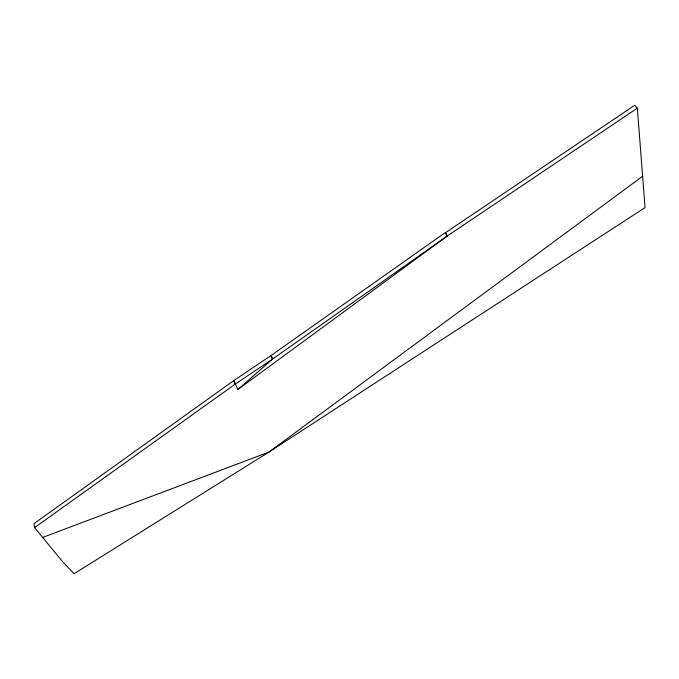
<?xml version="1.0" encoding="UTF-8"?>
<svg xmlns="http://www.w3.org/2000/svg" width="679" height="679" viewBox="0 0 679 679"><rect width="100%" height="100%" fill="white"/><g stroke="black" fill="none" stroke-linecap="round" stroke-linejoin="round"><path stroke-width="1.02" d="M237.794 389.585L272.466 359.14L447.3 235.978L637.343 108.165L634.746 105.228L445.458 232.719L447.3 235.978L237.794 389.585L233.856 380.495L33.95 523.679L34.57 527.608L61.908 560.82L74.011 573.772L268.867 452.112L645.05 207.604L637.343 108.165M642.801 176.116L268.867 452.112L42.785 537.403M34.57 527.608L235.129 384.195L272.466 359.14L271.116 355.49L445.322 232.566L447.3 235.978M272.466 359.14L271.099 355.482L233.89 380.486L235.129 384.195"/></g></svg>
